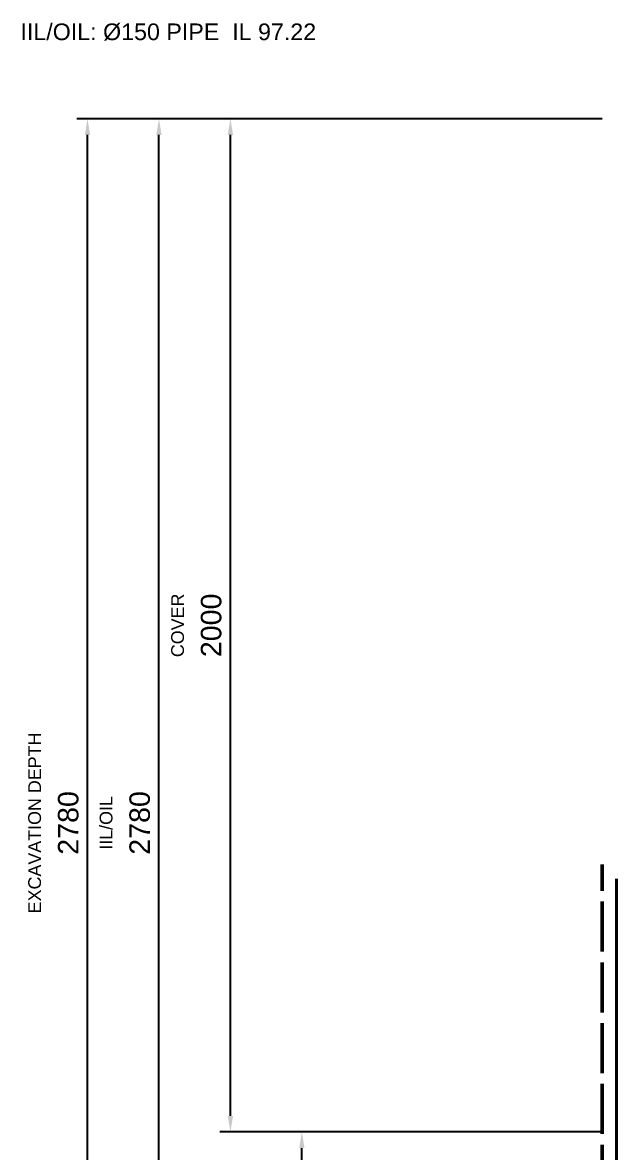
# Model space of a CAD drawing. Header units: millimetres. Extents: x -1212 to 2307, y -853 to 3179.
# Drawn here: x -1208 to -35, y 740 to 2970 of the extents above; entities that cross this region are included whole.
import ezdxf
from ezdxf.enums import TextEntityAlignment as Align

# ---------------------------------------------------------------- set-up
doc = ezdxf.new("R2010")
doc.units = ezdxf.units.MM
doc.linetypes.add('DASH_99_21', pattern=[119.944444, 98.777778, -21.166667])
for name, color, linetype in [('ANNOTATIONS', 7, 'Continuous'), ('DIMENSIONS', 7, 'Continuous'), ('GEOFAB', 5, 'Continuous')]:
    doc.layers.add(name, color=color, linetype=linetype)
doc.styles.add('ARIAL', font='arial.ttf')
doc.dimstyles.get("Standard").update_dxf_attribs({"dimtxt": 2.5, "dimasz": 2.5, "dimexe": 1.25, "dimexo": 0.625, "dimtad": 1, "dimcen": 2.5, "dimazin": 3, "dimtfac": 1, "dimtmove": 0, "dimatfit": 3})

msp = doc.modelspace()

# ---------------------------------------------------------------- linework, layer by layer
at = {"layer": 'GEOFAB', "color": 5, "linetype": 'DASH_99_21', "lineweight": 50}
msp.add_line((-63.5, -63.5), (-63.5, 1308.2), dxfattribs=at)
at = {"layer": 'GEOFAB', "color": 6, "lineweight": 40}
msp.add_line((-35.3, -35.3), (-35.3, 1280), dxfattribs=at)

# ---------------------------------------------------------------- texts
at = {"layer": 'ANNOTATIONS', "style": 'ARIAL'}
msp.add_text('IIL/OIL: Ø150 PIPE  IL 97.22', height=32.837, dxfattribs=at).set_placement((-628.1, 2935.2), align=Align.RIGHT)
at = {"layer": 'DIMENSIONS', "style": 'ARIAL'}
for s, height, p in [('COVER', 25.26, (-889.1, 1780)), ('EXCAVATION DEPTH', 25.259, (-1171.4, 1390)), ('IIL/OIL', 25.26, (-1030.3, 1390))]:
    msp.add_text(s, height=height, rotation=90, dxfattribs=at).set_placement(p, align=Align.CENTER)

# ---------------------------------------------------------------- dimensions: what is measured, and where the dimension line sits
at = {"layer": 'DIMENSIONS'}
for base, p1, p2 in [((-1079.6, 0), (-63.5, 0), (-63.5, 2780)), ((-938.5, 0), (-63.5, 0), (-63.5, 2780)), ((-797.4, 780), (-63.5, 780), (-63.5, 2780)), ((-656.3, 0), (-63.5, 0), (-63.5, 780))]:
    msp.add_linear_dim(base=base, p1=p1, p2=p2, angle=90, dimstyle='Standard', override={"dimtxt": 40.414222, "dimasz": 31.75, "dimexe": 21.166667, "dimexo": 0, "dimgap": 17.638889, "dimtad": 1, "dimtih": 0, "dimtoh": 0, "dimdec": 0, "dimtxsty": 'ARIAL', "dimclrd": 7, "dimclre": 7, "dimclrt": 7}, dxfattribs=at).render()

doc.saveas('drawing.dxf')
